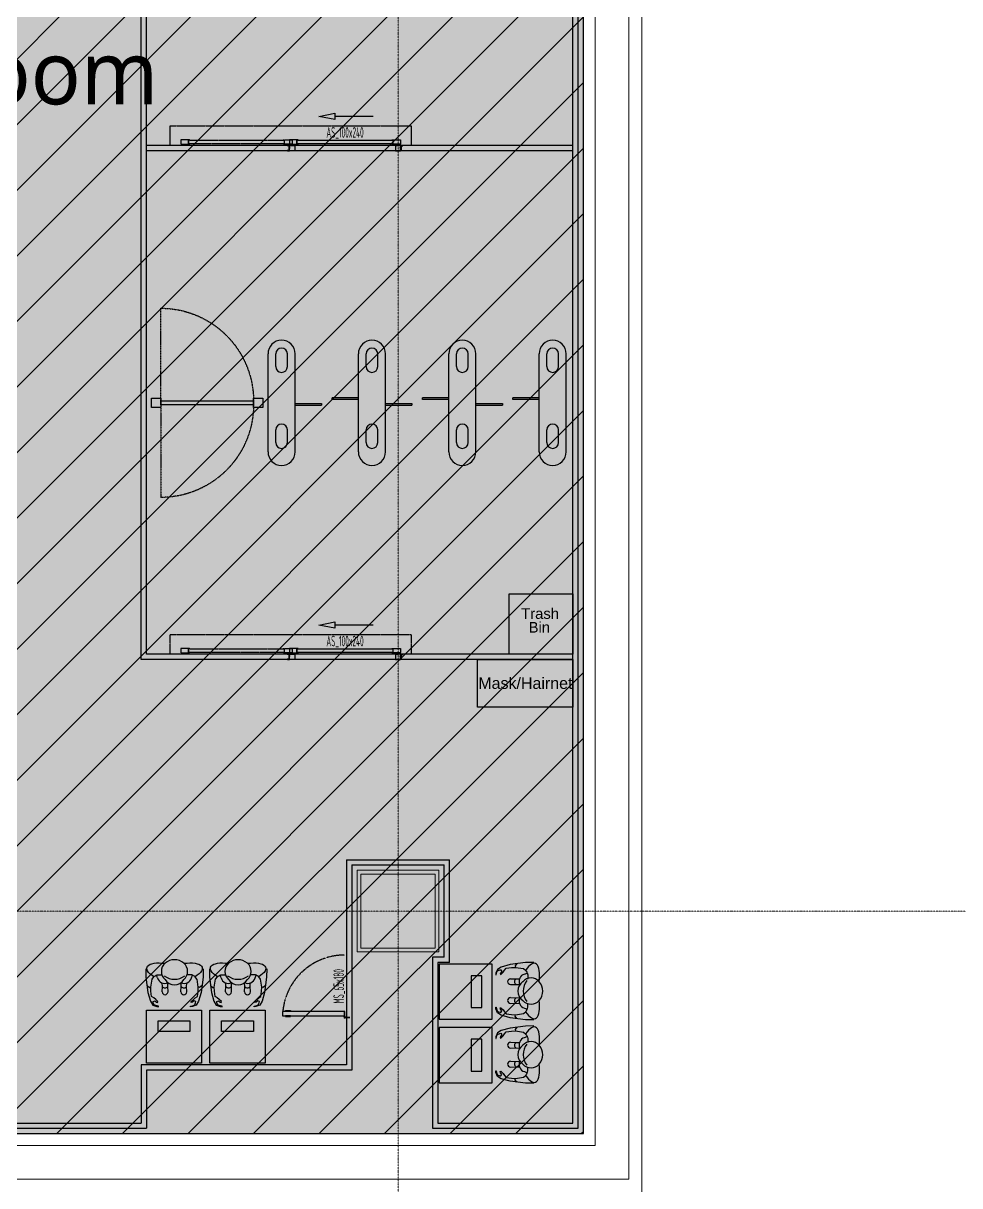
# Model space of a CAD drawing. Extents: x -32000 to 290600, y -96057 to 131250.
# Drawn here: x 258062 to 266902, y -2592 to 8379 of the extents above; entities that cross this region are included whole.
import ezdxf
from ezdxf.enums import TextEntityAlignment as Align

# ---------------------------------------------------------------- set-up
doc = ezdxf.new("R2010")
doc.units = 0
for name, pattern in [('H12PL3$0$JJP_三點線', [0.9, 0.3, -0.15, 0, -0.15, 0, -0.15, 0, -0.15]), ('H12PL3$0$JJP_虛線(退縮線、投影線、地下室範圍、非屬本工程、圖面分區)', [0.45, 0.3, -0.15]), ('XFDP30$0$18P3-XFDPB1-TG$0$14P5-XFDP10-TG$0$HIDDEN', [0.3, 0.2, -0.1]), ('XFDP30$0$HIDDEN', [0.3, 0.2, -0.1]), ('XFDP30$0$HIDDEN2', [0.1875, 0.125, -0.0625])]:
    doc.linetypes.add(name, pattern=pattern)
for name, color, linetype in [('H12PL3$0$A-WALL-EX', 252, 'Continuous'), ('H12PL3$0$A-WALL-IN', 252, 'Continuous'), ('H12PL3$0$A-ZONE', 252, 'Continuous'), ('H12PL3$0$S-COL', 252, 'Continuous'), ('H12PL3$0$S-GRID', 252, 'Continuous'), ('XFDP30$0$A-Door (50K)', 9, 'Continuous'), ('XFDP30$0$A-EQ (50K)', 9, 'Continuous'), ('XFDP30$0$A-W-P1S (50K)', 9, 'Continuous'), ('XFDP30$0$A-W-P2D (50K)', 9, 'Continuous'), ('XFDP30$0$B-BM', 9, 'Continuous'), ('XFDP30$0$B-Gowning room improvement', 15, 'Continuous'), ('XFDP30$0$MDT-3-MF-4', 8, 'Continuous'), ('XFDR30-200K$0$A-R1_Gown', 9, 'Continuous'), ('XFDR30-50K$0$A-R1_Gown', 9, 'Continuous')]:
    doc.layers.add(name, color=color, linetype=linetype)
doc.styles.add('H12PL3$0$Standard', font='', dxfattribs={"width": 0.8})
doc.styles.add('XFDP30$0$AA-TXT', font='isocp.shx', dxfattribs={"width": 0.8, "bigfont": 'china.shx'})
doc.styles.add('XFDP30$0$shei', font='arial.ttf')
doc.styles.get('H12PL3$0$Standard').set_extended_font_data('Microsoft JhengHei')
pattern_1 = [(45, (0, 0), (-0.08838834765, 0.08838834765), [])]

# ---------------------------------------------------------------- blocks, each defined once
blk = doc.blocks.new('XFDP30$0$GA2606')
blk.add_lwpolyline([(-13, 1), (-13, 0), (-16, 0), (-16, 0), (-16, 0), (-19, 0, -0.902738), (-19, 1), (-10, 3, 0.298217), (-9, 2), (-2, 2, 0.414214), (-2, 3), (-2, 18), (-2, 18), (-2, 20, -0.668179), (-2, 20), (0, 18), (0, 0), (0, 0), (-2, 0)], format="xyb", close=True)
blk = doc.blocks.new('XFDP30$0$Door-100x000_AS')
at = {"ltscale": 5}
blk.add_hatch(color=256, dxfattribs=at).paths.add_polyline_path([(40.4, 32.9), (40.4, 26.9), (25.4, 29.9)])
for p, q in [((25.4, 29.9), (40.4, 32.9)), ((40.4, 26.9), (25.4, 29.9)), ((40.4, 32.9), (40.4, 26.9)), ((76.4, 29.9), (40.4, 29.9))]:
    blk.add_line(p, q)
at = {"color": 9, "linetype": 'XFDP30$0$HIDDEN2'}
blk.add_lwpolyline([(-115, 21), (112.5, 21), (112.5, 2.5), (-115, 2.5)], close=True, dxfattribs=at)
at = {"color": 1, "linetype": 'XFDP30$0$HIDDEN2'}
for points in [[(-105, 3.8), (-96.7, 3.8, 0.158507), (-96.7, 3.8), (-96.6, 3.9, 0.72636), (-96.6, 4), (-96.8, 4, 0.414214), (-96.8, 3.9, -0.414214), (-96.8, 3.9), (-97.5, 3.9, -0.414214), (-97.6, 4), (-97.6, 4.4, 0.414214), (-97.6, 4.4), (-97.6, 4.4, 0.414214), (-97.7, 4.4), (-97.7, 4, -0.414214), (-97.7, 3.9), (-97.8, 3.9, -0.414214), (-97.9, 4), (-97.9, 5.7), (-97.9, 5.8), (-97.9, 5.8), (-97.9, 7.6, -0.414214), (-97.8, 7.6), (-97.7, 7.6, -0.414214), (-97.7, 7.6), (-97.7, 7.1, 0.414214), (-97.6, 7.1), (-97.6, 7.1, 0.414214), (-97.6, 7.1), (-97.6, 7.6, -0.414214), (-97.5, 7.6), (-96.8, 7.6, -0.414214), (-96.8, 7.6), (-96.8, 7.6, 0.414214), (-96.8, 7.6), (-96.6, 7.6, 0.72636), (-96.6, 7.6), (-96.7, 7.7, 0.158507), (-96.7, 7.7), (-105, 7.7, 0.414214), (-105, 7.7), (-105, 3.9, 0.414214)], [(0, 3.8), (-8.3, 3.8, -0.158507), (-8.3, 3.8), (-8.4, 3.9, -0.72636), (-8.4, 4), (-8.2, 4, -0.414214), (-8.2, 3.9, 0.414214), (-8.2, 3.9), (-7.5, 3.9, 0.414214), (-7.4, 4), (-7.4, 4.4, -0.414214), (-7.4, 4.4), (-7.4, 4.4, -0.414214), (-7.3, 4.4), (-7.3, 4, 0.414214), (-7.3, 3.9), (-7.2, 3.9, 0.414214), (-7.1, 4), (-7.1, 5.7), (-7.1, 5.8), (-7.1, 5.8), (-7.1, 7.6, 0.414214), (-7.2, 7.6), (-7.3, 7.6, 0.414214), (-7.3, 7.6), (-7.3, 7.1, -0.414214), (-7.4, 7.1), (-7.4, 7.1, -0.414214), (-7.4, 7.1), (-7.4, 7.6, 0.414214), (-7.5, 7.6), (-8.2, 7.6, 0.414214), (-8.2, 7.6), (-8.2, 7.6, -0.414214), (-8.2, 7.6), (-8.4, 7.6, -0.72636), (-8.4, 7.6), (-8.3, 7.7, -0.158507), (-8.3, 7.7), (0, 7.7, -0.414214), (0, 7.7), (0, 3.9, -0.414214)]]:
    blk.add_lwpolyline(points, format="xyb", close=True, dxfattribs=at)
blk.add_lwpolyline([(-97.6, 4), (-97.6, 7.5), (-7.4, 7.5), (-7.4, 4)], close=True, dxfattribs=at)
for points in [[(-2.3, -0.5, 0.070096), (-2.3, -0.5, 0.334236), (-2.2, -0.5, 0.795363), (-2.2, -0.4), (-2.6, -0.4, -0.414214), (-2.7, -0.3), (-2.7, 0.3, -0.414214), (-2.6, 0.4), (-2.2, 0.4, 0.795363), (-2.2, 0.5, 0.334236), (-2.3, 0.5, 0.070096), (-2.3, 0.5, 0.06212), (-2.3, 0.5, -0.357966), (-2.3, 0.5, -0.114149), (-2.3, 0.5), (-2.5, 0.6, 0.520559), (-2.5, 0.6, -0.09816), (-2.5, 0.6, -0.704497), (-2.6, 0.6, 0.231019), (-2.7, 0.8, -0.259663), (-2.7, 0.8), (-2.7, 1.5, 0.250846), (-2.7, 1.6, 0.148829), (-2.7, 1.6), (-2.8, 1.9, 0.835879), (-3, 1.9), (-3, -1.9, 0.835879), (-2.8, -1.9), (-2.7, -1.6, 0.148829), (-2.7, -1.6, 0.250846), (-2.7, -1.5), (-2.7, -0.8, -0.259663), (-2.7, -0.8, 0.231019), (-2.6, -0.6, -0.704497), (-2.5, -0.6, -0.09816), (-2.5, -0.6, 0.520559), (-2.5, -0.6), (-2.3, -0.5, -0.114149), (-2.3, -0.5, -0.357966), (-2.3, -0.5, 0.06212)], [(-2.5, 3.8), (5.8, 3.8, 0.158507), (5.8, 3.8), (5.9, 3.9, 0.72636), (5.9, 4), (5.7, 4, 0.414214), (5.7, 3.9, -0.414214), (5.7, 3.9), (5, 3.9, -0.414214), (4.9, 4), (4.9, 4.4, 0.414214), (4.9, 4.4), (4.9, 4.4, 0.414214), (4.8, 4.4), (4.8, 4, -0.414214), (4.8, 3.9), (4.7, 3.9, -0.414214), (4.6, 4), (4.6, 5.7), (4.6, 5.8), (4.6, 5.8), (4.6, 7.6, -0.414214), (4.7, 7.6), (4.8, 7.6, -0.414214), (4.8, 7.6), (4.8, 7.1, 0.414214), (4.9, 7.1), (4.9, 7.1, 0.414214), (4.9, 7.1), (4.9, 7.6, -0.414214), (5, 7.6), (5.7, 7.6, -0.414214), (5.7, 7.6), (5.7, 7.6, 0.414214), (5.7, 7.6), (5.9, 7.6, 0.72636), (5.9, 7.6), (5.8, 7.7, 0.158507), (5.8, 7.7), (-2.5, 7.7, 0.414214), (-2.5, 7.7), (-2.5, 3.9, 0.414214)], [(102.5, 3.8), (94.2, 3.8, -0.158507), (94.2, 3.8), (94.1, 3.9, -0.72636), (94.1, 4), (94.3, 4, -0.414214), (94.3, 3.9, 0.414214), (94.3, 3.9), (95, 3.9, 0.414214), (95.1, 4), (95.1, 4.4, -0.414214), (95.1, 4.4), (95.1, 4.4, -0.414214), (95.2, 4.4), (95.2, 4, 0.414214), (95.2, 3.9), (95.3, 3.9, 0.414214), (95.4, 4), (95.4, 5.7), (95.4, 5.8), (95.4, 5.8), (95.4, 7.6, 0.414214), (95.3, 7.6), (95.2, 7.6, 0.414214), (95.2, 7.6), (95.2, 7.1, -0.414214), (95.1, 7.1), (95.1, 7.1, -0.414214), (95.1, 7.1), (95.1, 7.6, 0.414214), (95, 7.6), (94.3, 7.6, 0.414214), (94.3, 7.6), (94.3, 7.6, -0.414214), (94.3, 7.6), (94.1, 7.6, -0.72636), (94.1, 7.6), (94.2, 7.7, -0.158507), (94.2, 7.7), (102.5, 7.7, -0.414214), (102.5, 7.7), (102.5, 3.9, -0.414214)], [(102.3, -0.5, -0.070096), (102.3, -0.5, -0.334236), (102.2, -0.5, -0.795363), (102.2, -0.4), (102.6, -0.4, 0.414214), (102.7, -0.3), (102.7, 0.3, 0.414214), (102.6, 0.4), (102.2, 0.4, -0.795363), (102.2, 0.5, -0.334236), (102.3, 0.5, -0.070096), (102.3, 0.5, -0.06212), (102.3, 0.5, 0.357966), (102.3, 0.5, 0.114149), (102.3, 0.5), (102.5, 0.6, -0.520559), (102.5, 0.6, 0.09816), (102.5, 0.6, 0.704497), (102.6, 0.6, -0.231019), (102.7, 0.8, 0.259663), (102.7, 0.8), (102.7, 1.5, -0.250846), (102.7, 1.6, -0.148829), (102.7, 1.6), (102.8, 1.9, -0.835879), (103, 1.9), (103, -1.9, -0.835879), (102.8, -1.9), (102.7, -1.6, -0.148829), (102.7, -1.6, -0.250846), (102.7, -1.5), (102.7, -0.8, 0.259663), (102.7, -0.8, -0.231019), (102.6, -0.6, 0.704497), (102.5, -0.6, 0.09816), (102.5, -0.6, -0.520559), (102.5, -0.6), (102.3, -0.5, 0.114149), (102.3, -0.5, 0.357966), (102.3, -0.5, -0.06212)]]:
    blk.add_lwpolyline(points, format="xyb", close=True)
for points in [[(-2.5, 2.5), (2.5, 2.5), (2.5, -2.5), (-2.5, -2.5)], [(4.9, 4), (4.9, 7.5), (95.1, 7.5), (95.1, 4)], [(102.5, 2.5), (97.5, 2.5), (97.5, -2.5), (102.5, -2.5)]]:
    blk.add_lwpolyline(points, close=True)
at = {"ltscale": 5}
for points in [[(2.5, 2.5), (0, 2.5), (0, 3.8), (2.5, 3.8)], [(97.5, 2.5), (100, 2.5), (100, 3.8), (97.5, 3.8)]]:
    blk.add_lwpolyline(points, close=True, dxfattribs=at)
at = {"yscale": 0.09999999999990905}
for p, xscale, zscale, rotation in [((-2.5, 2.5), 0.09999999999990905, 0.09999999999990905, 90), ((102.5, 2.5), -0.09999999999990905, 0.1, 270), ((-2.5, -2.5), -0.09999999999990905, 0.1, 90), ((102.5, -2.5), 0.09999999999990905, 0.09999999999990905, 270)]:
    blk.add_blockref('XFDP30$0$GA2606', p, dxfattribs=dict(at, xscale=xscale, zscale=zscale, rotation=rotation))
at = {"color": 9, "style": 'XFDP30$0$AA-TXT', "width": 0.45}
blk.add_attdef('100X240', text='', height=10, dxfattribs=at).set_placement((50, 14.4), align=Align.MIDDLE)
blk = doc.blocks.new('XFDP30$0$Door-S65ab')
for p, q in [((8.8, 55.4), (8.8, 60.3)), ((8.8, 60.3), (9.6, 60.3)), ((9.6, 55.4), (8.8, 55.4)), ((9.6, 60.3), (9.6, 55.4))]:
    blk.add_line(p, q)
blk.add_lwpolyline([(4.8, 55.4), (4.8, 60.3), (4, 60.3), (4, 55.4)], close=True)
at = {"ltscale": 5}
blk.add_lwpolyline([(8.8, 4.3), (8.8, 62.9), (4.8, 62.9), (4.8, 4.3)], close=True, dxfattribs=at)
at = {"ltscale": 500}
for points in [[(3.2, -0.6), (3.2, 3.9), (3, 3.9), (3, -0.6)], [(8.5, 4.8), (4, 4.8), (4, 4.6), (8.5, 4.6)]]:
    blk.add_lwpolyline(points, close=True, dxfattribs=at)
at = {"linetype": 'XFDP30$0$HIDDEN', "ltscale": 0.1}
blk.add_arc((3.4, 4.4), 58.6, 0, 84.1667, dxfattribs=at)
at = {"ltscale": 500, "extrusion": (0, 0, -1)}
blk.add_ellipse((3.4, 4.4), major_axis=(-0.495, 0.495), ratio=1, start_param=5.497787, end_param=11.780972, dxfattribs=at)
at = {"color": 9, "style": 'XFDP30$0$AA-TXT', "width": 0.45}
blk.add_attdef('65X180', text='', height=10, dxfattribs=at).set_placement((32.5, 10), align=Align.MIDDLE_CENTER)
blk = doc.blocks.new('XFDP30$0$~caps masks')
at = {"layer": 'XFDP30$0$B-Gowning room improvement'}
blk.add_lwpolyline([(0, 450), (900, 450), (900, 0), (0, 0)], close=True, dxfattribs=at)
at = {"layer": 'XFDP30$0$B-Gowning room improvement', "style": 'XFDP30$0$shei'}
blk.add_text('Mask/Hairnet', height=108, dxfattribs=at).set_placement((8, 172))
blk = doc.blocks.new('XFDP30$0$A$C189771DD')
at = {"linetype": 'XFDP30$0$18P3-XFDPB1-TG$0$14P5-XFDP10-TG$0$HIDDEN'}
for p, q in [((110, 104), (110, 204)), ((110, 100), (110, 0))]:
    blk.add_line(p, q, dxfattribs=at)
for points in [[(0, 97), (10, 97), (10, 107), (0, 107)], [(10, 104), (10, 100), (110, 100), (110, 104)], [(110, 97), (120, 97), (120, 107), (110, 107)]]:
    blk.add_lwpolyline(points, close=True)
for centre, start, end in [((110, 104), 89.9984, 180.0016), ((110, 100), 179.9984, 270.0016)]:
    blk.add_arc(centre, 100, start, end, dxfattribs=at)
blk = doc.blocks.new('XFDP30')
at = {"layer": 'XFDP30$0$A-EQ (50K)'}
for p, q in [((260374, 4334), (260374, 5259)), ((260446, 5139), (260446, 5259)), ((260556, 5139), (260556, 5259)), ((260629, 4334), (260629, 5259)), ((261227, 4334), (261227, 5259)), ((261299, 5139), (261299, 5259)), ((261409, 5139), (261409, 5259)), ((261482, 4334), (261482, 5259)), ((262080, 4334), (262080, 5259)), ((262152, 5139), (262152, 5259)), ((262262, 5139), (262262, 5259)), ((262335, 4334), (262335, 5259)), ((262933, 4334), (262933, 5259)), ((263005, 5139), (263005, 5259)), ((263115, 5139), (263115, 5259)), ((263188, 4334), (263188, 5259)), ((261227, 4844), (260977, 4844)), ((260977, 4829), (260977, 4844)), ((261227, 4829), (260977, 4829)), ((262080, 4844), (261830, 4844)), ((261830, 4829), (261830, 4844)), ((262080, 4829), (261830, 4829)), ((262933, 4844), (262683, 4844)), ((262683, 4829), (262683, 4844)), ((262933, 4829), (262683, 4829)), ((260629, 4789), (260879, 4789)), ((260629, 4774), (260879, 4774)), ((260879, 4789), (260879, 4774)), ((261482, 4789), (261732, 4789)), ((261482, 4774), (261732, 4774)), ((261732, 4789), (261732, 4774)), ((262335, 4789), (262585, 4789)), ((262335, 4774), (262585, 4774)), ((262585, 4789), (262585, 4774)), ((260446, 4421), (260446, 4541)), ((260556, 4421), (260556, 4541)), ((261299, 4421), (261299, 4541)), ((261409, 4421), (261409, 4541)), ((262152, 4421), (262152, 4541)), ((262262, 4421), (262262, 4541)), ((263005, 4421), (263005, 4541)), ((263115, 4421), (263115, 4541))]:
    blk.add_line(p, q, dxfattribs=at)
for centre, radius, start, end in [((260501, 5259), 128, 0, 180), ((261354, 5259), 128, 0, 180), ((262207, 5259), 128, 0, 180), ((263060, 5259), 128, 0, 180), ((260501, 5259), 55, 0, 180), ((261354, 5259), 55, 0, 180), ((262207, 5259), 55, 0, 180), ((263060, 5259), 55, 0, 180), ((260501, 5139), 55, 180, 0), ((261354, 5139), 55, 180, 0), ((262207, 5139), 55, 180, 0), ((263060, 5139), 55, 180, 0), ((260501, 4541), 55, 0, 180), ((261354, 4541), 55, 0, 180), ((262207, 4541), 55, 0, 180), ((263060, 4541), 55, 0, 180), ((260501, 4421), 55, 180, 0), ((261354, 4421), 55, 180, 0), ((262207, 4421), 55, 180, 0), ((263060, 4421), 55, 180, 0), ((260501, 4334), 128, 180, 0), ((261354, 4334), 128, 180, 0), ((262207, 4334), 128, 180, 0), ((263060, 4334), 128, 180, 0)]:
    blk.add_arc(centre, radius, start, end, dxfattribs=at)
at = {"layer": 'XFDP30$0$A-W-P1S (50K)'}
for p, q in [((263250, -2000), (263250, 19800)), ((263300, -2050), (263300, 19850)), ((261115, 485), (261115, -1450)), ((261115, 485), (262085, 485)), ((262085, -485), (262085, 485)), ((261165, 435), (261165, -1500)), ((261165, 435), (262035, 435)), ((262035, -435), (262035, 435)), ((261925, -435), (261925, -2050)), ((262035, -435), (261925, -435)), ((261975, -485), (261975, -2000)), ((262085, -485), (261975, -485)), ((261115, -1450), (259175, -1450)), ((259175, -1450), (259175, -2000)), ((261165, -1500), (259225, -1500)), ((259225, -1500), (259225, -2050)), ((243600, -2050), (259225, -2050)), ((243650, -2000), (259175, -2000)), ((261925, -2050), (263300, -2050)), ((261975, -2000), (263250, -2000))]:
    blk.add_line(p, q, dxfattribs=at)
at = {"layer": 'XFDP30$0$A-W-P2D (50K)'}
for p, q in [((259175, 2375), (259175, 13025)), ((259225, 2425), (259225, 13025)), ((263250, 7225), (259225, 7225)), ((263250, 7175), (259225, 7175)), ((263250, 2425), (259225, 2425)), ((263250, 2375), (259175, 2375))]:
    blk.add_line(p, q, dxfattribs=at)
at = {"layer": 'XFDP30$0$B-BM'}
for points in [[(262490, -1020), (262490, -500), (261990, -500), (261990, -1020)], [(262390, -910), (262390, -610), (262290, -610), (262290, -910)], [(259225, -935), (259745, -935), (259745, -1435), (259225, -1435)], [(259825, -935), (260345, -935), (260345, -1435), (259825, -1435)], [(259335, -1035), (259635, -1035), (259635, -1135), (259335, -1135)], [(259935, -1035), (260235, -1035), (260235, -1135), (259935, -1135)], [(262490, -1620), (262490, -1100), (261990, -1100), (261990, -1620)], [(262390, -1510), (262390, -1210), (262290, -1210), (262290, -1510)]]:
    blk.add_lwpolyline(points, close=True, dxfattribs=at)
at = {"layer": 'XFDP30$0$B-Gowning room improvement', "lineweight": 30, "ltscale": 10}
blk.add_lwpolyline([(263250, 2425), (262650, 2425), (262650, 2995), (263250, 2995)], close=True, dxfattribs=at)
at = {"layer": 'XFDP30$0$MDT-3-MF-4'}
for p, q in [((259220, -544), (259220, -623)), ((259761, -544), (259760, -623)), ((259820, -544), (259820, -623)), ((260361, -544), (260360, -623)), ((262722, -495), (262705, -518)), ((262705, -518), (262709, -531)), ((262784, -543), (262806, -560)), ((262881, -484), (262802, -485)), ((259278, -641), (259295, -619)), ((259330, -631), (259320, -605)), ((259651, -631), (259660, -605)), ((259702, -641), (259685, -619)), ((259878, -641), (259895, -619)), ((259930, -631), (259920, -605)), ((260251, -631), (260260, -605)), ((260302, -641), (260285, -619)), ((262794, -594), (262820, -585)), ((259231, -703), (259253, -720)), ((259253, -720), (259267, -716)), ((259727, -720), (259714, -716)), ((259750, -703), (259727, -720)), ((259831, -703), (259853, -720)), ((259853, -720), (259867, -716)), ((260327, -720), (260314, -716)), ((260350, -703), (260327, -720)), ((262705, -992), (262709, -978)), ((262784, -967), (262806, -950)), ((262794, -915), (262820, -925)), ((262722, -1014), (262705, -992)), ((262722, -1095), (262705, -1118)), ((262881, -1025), (262802, -1025)), ((262881, -1084), (262802, -1085)), ((262705, -1118), (262709, -1131)), ((262784, -1143), (262806, -1160)), ((262794, -1194), (262820, -1185)), ((262794, -1515), (262820, -1525)), ((262705, -1592), (262709, -1578)), ((262722, -1614), (262705, -1592)), ((262784, -1567), (262806, -1550)), ((262881, -1625), (262802, -1625))]:
    blk.add_line(p, q, dxfattribs=at)
for points in [[(262802, -485), (262658, -504), (262575, -528), (262538, -550), (262524, -586), (262522, -603), (262527, -603), (262534, -577), (262540, -564), (262560, -555), (262572, -553), (262579, -569), (262567, -585), (262563, -596), (262571, -598), (262592, -577), (262606, -559), (262620, -539), (262670, -532), (262708, -531), (262783, -542)], [(259220, -623), (259239, -767), (259263, -850), (259285, -887), (259322, -901), (259339, -903), (259339, -898), (259313, -891), (259299, -885), (259290, -865), (259289, -853), (259304, -846), (259320, -858), (259331, -862), (259333, -854), (259313, -833), (259294, -819), (259274, -805), (259268, -755), (259266, -717), (259278, -642)], [(259760, -623), (259741, -767), (259717, -850), (259695, -887), (259659, -901), (259642, -903), (259642, -898), (259668, -891), (259681, -885), (259690, -865), (259692, -853), (259676, -846), (259660, -858), (259649, -862), (259647, -854), (259668, -833), (259686, -819), (259706, -805), (259713, -755), (259714, -717), (259703, -642)], [(259820, -623), (259839, -767), (259863, -850), (259885, -887), (259922, -901), (259939, -903), (259939, -898), (259913, -891), (259899, -885), (259890, -865), (259889, -853), (259904, -846), (259920, -858), (259931, -862), (259933, -854), (259913, -833), (259894, -819), (259874, -805), (259868, -755), (259866, -717), (259878, -642)], [(260360, -623), (260341, -767), (260317, -850), (260295, -887), (260259, -901), (260242, -903), (260242, -898), (260268, -891), (260281, -885), (260290, -865), (260292, -853), (260276, -846), (260260, -858), (260249, -862), (260247, -854), (260268, -833), (260286, -819), (260306, -805), (260313, -755), (260314, -717), (260303, -642)], [(262663, -638), (262713, -640), (262746, -639)], [(259373, -762), (259376, -712), (259374, -679)], [(259429, -762), (259427, -712), (259428, -675)], [(259551, -762), (259553, -712), (259552, -675)], [(259607, -762), (259605, -712), (259606, -679)], [(259973, -762), (259976, -712), (259974, -679)], [(260029, -762), (260027, -712), (260028, -675)], [(260151, -762), (260153, -712), (260152, -675)], [(260207, -762), (260205, -712), (260206, -679)], [(262663, -694), (262713, -692), (262750, -693)], [(262663, -816), (262713, -818), (262750, -817)], [(262663, -872), (262713, -869), (262746, -871)], [(262802, -1025), (262658, -1006), (262575, -982), (262538, -960), (262524, -923), (262522, -906), (262527, -906), (262534, -932), (262540, -946), (262560, -955), (262572, -956), (262579, -941), (262567, -925), (262563, -914), (262571, -912), (262592, -932), (262606, -951), (262620, -971), (262670, -977), (262708, -979), (262783, -967)], [(262802, -1085), (262658, -1104), (262575, -1128), (262538, -1150), (262524, -1186), (262522, -1203), (262527, -1203), (262534, -1177), (262540, -1164), (262560, -1155), (262572, -1153), (262579, -1169), (262567, -1185), (262563, -1196), (262571, -1198), (262592, -1177), (262606, -1159), (262620, -1139), (262670, -1132), (262708, -1131), (262783, -1142)], [(262663, -1238), (262713, -1240), (262746, -1239)], [(262663, -1294), (262713, -1292), (262750, -1293)], [(262663, -1416), (262713, -1418), (262750, -1417)], [(262802, -1625), (262658, -1606), (262575, -1582), (262538, -1560), (262524, -1523), (262522, -1506), (262527, -1506), (262534, -1532), (262540, -1546), (262560, -1555), (262572, -1556), (262579, -1541), (262567, -1525), (262563, -1514), (262571, -1512), (262592, -1532), (262606, -1551), (262620, -1571), (262670, -1577), (262708, -1579), (262783, -1567)], [(262663, -1472), (262713, -1469), (262746, -1471)]]:
    blk.add_lwpolyline(points, dxfattribs=at)
for centre, radius, start, end in [((259468, -569), 102, 131.0438, 228.9562), ((259490, -594), 135, 48.9782, 131.0218), ((259512, -569), 102, 311.0438, 48.9562), ((260068, -569), 102, 131.0438, 228.9562), ((260090, -594), 135, 48.9782, 131.0218), ((260112, -569), 102, 311.0438, 48.9562), ((259397, -612), 69.9, 195.7611, 296.6613), ((259490, -484), 160, 232.0287, 307.9713), ((259490, -589), 106, 212.885, 327.115), ((259583, -612), 69.9, 243.3387, 344.2389), ((259997, -612), 69.9, 195.7611, 296.6613), ((260090, -484), 160, 232.0287, 307.9713), ((260090, -589), 106, 212.885, 327.115), ((260183, -612), 69.9, 243.3387, 344.2389), ((262668, -672), 34.4, 99.9771, 170.0229), ((262732, -666), 32, 126.6769, 233.3231), ((262813, -662), 69.9, 105.7611, 206.6613), ((262856, -733), 102, 41.0438, 138.9562), ((262941, -755), 160, 142.0287, 217.9713), ((259407, -757), 34.4, 189.9771, 260.0229), ((259401, -693), 32, 216.6769, 323.3231), ((259395, -757), 34.4, 279.9771, 350.0229), ((259585, -757), 34.4, 189.9771, 260.0229), ((259579, -693), 32, 216.6769, 323.3231), ((259573, -757), 34.4, 279.9771, 350.0229), ((260007, -757), 34.4, 189.9771, 260.0229), ((260001, -693), 32, 216.6769, 323.3231), ((259995, -757), 34.4, 279.9771, 350.0229), ((260185, -757), 34.4, 189.9771, 260.0229), ((260179, -693), 32, 216.6769, 323.3231), ((260173, -757), 34.4, 279.9771, 350.0229), ((262668, -660), 34.4, 189.9771, 260.0229), ((262836, -755), 106, 122.885, 237.115), ((262831, -755), 135, 318.9782, 41.0218), ((262668, -850), 34.4, 99.9771, 170.0229), ((262668, -838), 34.4, 189.9771, 260.0229), ((262732, -844), 32, 126.6769, 233.3231), ((262813, -848), 69.9, 153.3387, 254.2389), ((262856, -777), 102, 221.0438, 318.9562), ((262813, -1262), 69.9, 105.7611, 206.6613), ((262668, -1272), 34.4, 99.9771, 170.0229), ((262668, -1260), 34.4, 189.9771, 260.0229), ((262732, -1266), 32, 126.6769, 233.3231), ((262836, -1355), 106, 122.885, 237.115), ((262856, -1333), 102, 41.0438, 138.9562), ((262941, -1355), 160, 142.0287, 217.9713), ((262831, -1355), 135, 318.9782, 41.0218), ((262668, -1450), 34.4, 99.9771, 170.0229), ((262732, -1444), 32, 126.6769, 233.3231), ((262813, -1448), 69.9, 153.3387, 254.2389), ((262668, -1438), 34.4, 189.9771, 260.0229), ((262856, -1377), 102, 221.0438, 318.9562)]:
    blk.add_arc(centre, radius, start, end, dxfattribs=at)
at = {"layer": 'XFDP30$0$MDT-3-MF-4', "extrusion": (0, 0, -1)}
for centre, major_axis, start_param, end_param in [((259479, -601), (249, -70), 2.296729, 4.298921), ((259502, -601), (-249, -70), 1.984264, 3.986456), ((260079, -601), (249, -70), 2.296729, 4.298921), ((260102, -601), (-249, -70), 1.984264, 3.986456)]:
    blk.add_ellipse(centre, major_axis=major_axis, ratio=0.35182, start_param=start_param, end_param=end_param, dxfattribs=at)
at = {"layer": 'XFDP30$0$MDT-3-MF-4'}
for centre, major_axis, start_param, end_param in [((262824, -743), (-70, -249), 1.984264, 3.986456), ((262824, -766), (-70, 249), 2.296729, 4.298921), ((262824, -1343), (-70, -249), 1.984264, 3.986456), ((262824, -1366), (-70, 249), 2.296729, 4.298921)]:
    blk.add_ellipse(centre, major_axis=major_axis, ratio=0.35182, start_param=start_param, end_param=end_param, dxfattribs=at)
for points in [[(259295, -619), (259326, -603), (259376, -602)], [(259685, -619), (259654, -603), (259604, -602)], [(259895, -619), (259926, -603), (259976, -602)], [(260285, -619), (260254, -603), (260204, -602)], [(262806, -560), (262822, -591), (262823, -641)], [(262806, -950), (262822, -919), (262823, -869)], [(262806, -1160), (262822, -1191), (262823, -1241)], [(262806, -1550), (262822, -1519), (262823, -1469)]]:
    blk.add_spline(points, degree=3, dxfattribs=at)
at = {"layer": 'XFDP30$0$A-Door (50K)', "xscale": 10, "yscale": 10, "zscale": 10}
for p in [(260600, 7200), (260600, 2400)]:
    blk.add_blockref('XFDP30$0$Door-100x000_AS', p, dxfattribs=at).add_auto_attribs({'100X240': 'AS_100x240'})
at = {"layer": 'XFDP30$0$A-Door (50K)', "xscale": 10, "yscale": 10, "zscale": 10, "rotation": 89.99999999999999}
blk.add_blockref('XFDP30$0$Door-S65ab', (261140, -1035), dxfattribs=at).add_auto_attribs({'65X180': 'MS_65x180'})
at = {"layer": 'XFDP30$0$A-EQ (50K)', "linetype": 'XFDP30$0$HIDDEN', "ltscale": 0.1, "xscale": -8.75, "yscale": 8.75, "zscale": 8.75}
blk.add_blockref('XFDP30$0$A$C189771DD', (260324, 3904), dxfattribs=at)
at = {"layer": 'XFDP30$0$B-Gowning room improvement', "lineweight": 30}
blk.add_blockref('XFDP30$0$~caps masks', (262350, 1925), dxfattribs=at)
at = {"layer": 'XFDP30$0$B-Gowning room improvement', "style": 'XFDP30$0$shei'}
for s, p in [('Trash', (262941, 2758)), ('Bin', (262934, 2628))]:
    blk.add_text(s, height=100, dxfattribs=at).set_placement(p, align=Align.CENTER)
blk = doc.blocks.new('H12PL3')
at = {"layer": 'H12PL3$0$A-WALL-EX', "linetype": 'H12PL3$0$JJP_虛線(退縮線、投影線、地下室範圍、非屬本工程、圖面分區)', "lineweight": 0}
for p, q in [((263900, -2530), (263900, 30380)), ((263900, -2650), (263900, -2530))]:
    blk.add_line(p, q, dxfattribs=at)
at = {"layer": 'H12PL3$0$A-WALL-EX', "linetype": 'H12PL3$0$JJP_虛線(退縮線、投影線、地下室範圍、非屬本工程、圖面分區)', "lineweight": 0, "flags": 128}
for points in [[(263900.03, -2650.03), (263900.03, 30500)], [(263780, 30380), (263780, -2530)], [(263780, 30380), (263780, -2530)], [(263900, -2650), (263900, 30380)], [(263780, -2530), (243220, -2530)], [(263780, -2530), (243220, -2530)]]:
    blk.add_lwpolyline(points, dxfattribs=at)
at = {"layer": 'H12PL3$0$A-WALL-EX', "lineweight": 0, "flags": 128}
for points in [[(263780, 21050), (263780, -2530)], [(263900, -2650), (263900, 21050)], [(263780, -2530), (243220, -2530)]]:
    blk.add_lwpolyline(points, dxfattribs=at)
at = {"layer": 'H12PL3$0$A-WALL-IN', "lineweight": 0, "flags": 128}
for points in [[(263350, 26150), (263350, -2100)], [(263462.5, -2100), (263462.5, 26150)], [(261215, 385), (261215, 350)], [(261950, 385), (261215, 385)], [(261215, 350), (261215, -350)], [(261985, 385), (261950, 385)], [(261985, -350), (261985, 385)], [(261215, -385), (261215, -350)], [(261215, -385), (261985, -385)], [(261985, -385), (261985, -350)], [(263350, -2100), (243550, -2100)], [(263462.5, -2212.5), (263462.5, -2100)], [(243550, -2212.5), (263462.5, -2212.5)]]:
    blk.add_lwpolyline(points, dxfattribs=at)
at = {"layer": 'H12PL3$0$S-COL', "lineweight": 0, "flags": 128}
blk.add_lwpolyline([(261250, -350), (261950, -350), (261950, 350), (261250, 350)], close=True, dxfattribs=at)
at = {"layer": 'H12PL3$0$S-GRID', "linetype": 'H12PL3$0$JJP_三點線', "lineweight": 0}
for p, q in [((261600, 128250), (261600, -28000)), ((-29000, 0), (289600, 0))]:
    blk.add_line(p, q, dxfattribs=at)
blk.add_blockref('XFDP30', (0, 0))
at = {"layer": 'H12PL3$0$A-ZONE', "style": 'H12PL3$0$Standard'}
blk.add_text('Growning Room ', height=600, dxfattribs=at).set_placement((256441.88, 8213.18), align=Align.TOP_CENTER)
blk = doc.blocks.new('XFDR30-200K')
at = {"layer": 'XFDR30-200K$0$A-R1_Gown', "transparency": 33554687}
h = blk.add_hatch(dxfattribs=at)
h.set_pattern_fill('ANSI31')
h.set_pattern_definition(pattern_1)
h.paths.add_polyline_path([(263350, 19900), (259275, 19900), (259275, 13125), (255185, 13125), (255185, -2100), (263350, -2100)])
blk = doc.blocks.new('XFDR30-50K')
at = {"layer": 'XFDR30-50K$0$A-R1_Gown', "transparency": 33554687}
h = blk.add_hatch(dxfattribs=at)
h.set_pattern_fill('ANSI31')
h.set_pattern_definition(pattern_1)
h.paths.add_polyline_path([(263350, 19900), (259275, 19900), (259275, 13125), (255185, 13125), (255185, -2100), (263350, -2100)])
at = {"layer": 'XFDR30-50K$0$A-R1_Gown'}
h = blk.add_hatch(dxfattribs=at)
h.set_pattern_fill('ANSI31', color=256, scale=3500, style=0)
h.set_pattern_definition([(45, (0, 0), (-309.3592, 309.3592), [])])
h.paths.add_polyline_path([(263350, 19900), (259275, 19900), (259275, 13125), (255185, 13125), (255185, -2100), (263350, -2100)])
blk.add_lwpolyline([(263350, 19900), (259275, 19900), (259275, 13125), (255185, 13125), (255185, -2100), (263350, -2100)], close=True, dxfattribs=at)

msp = doc.modelspace()

# ---------------------------------------------------------------- block references
for name in ['H12PL3', 'XFDR30-200K', 'XFDR30-50K']:
    msp.add_blockref(name, (0, 0))

doc.saveas('drawing.dxf')
